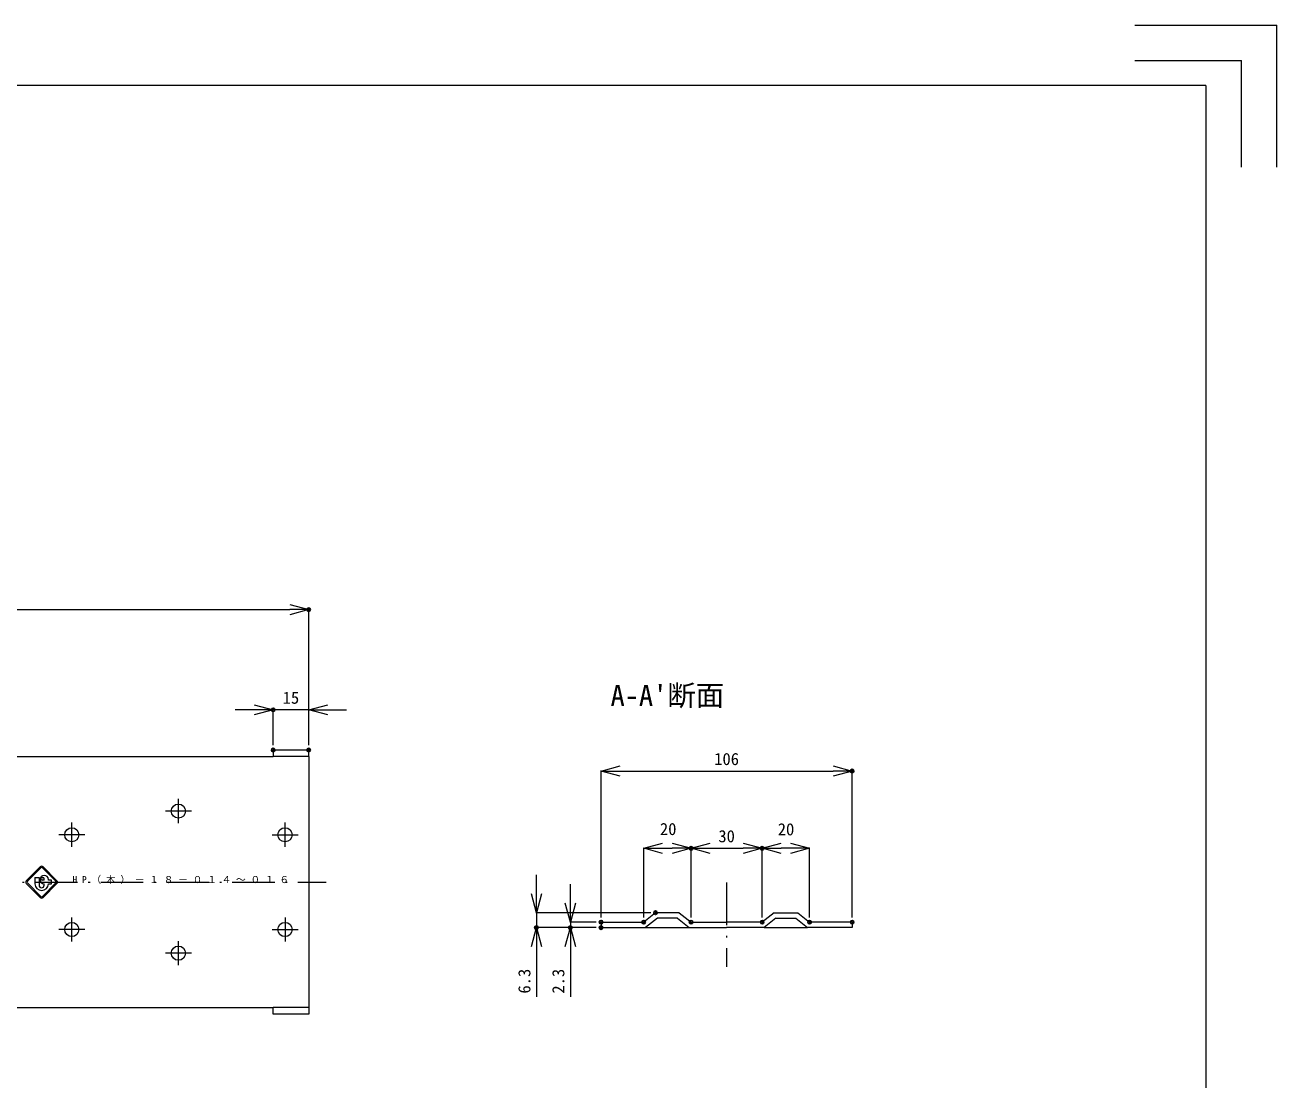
# Model space of a CAD drawing. Units: millimetres, scale not verified. Extents: x -630 to 630, y -1503 to 1503.
# Drawn here: x 102 to 630, y -8 to 437 of the extents above; entities that cross this region are included whole.
import ezdxf
from ezdxf.enums import TextEntityAlignment as Align

# ---------------------------------------------------------------- set-up
doc = ezdxf.new("R2010")
doc.units = ezdxf.units.MM
doc.header["$LTSCALE"] = 3
doc.header["$PDMODE"] = 32
doc.header["$PDSIZE"] = 1.5
doc.linetypes.add('DASHED_DOTTED', pattern=[9.25, 6, -1.5, 0.25, -1.5])
doc.layers.add('0-2_Defpoints', color=7, linetype='Continuous')
doc.layers.add('0-E_0 @ 1', color=7, linetype='Continuous')
for name, color, linetype, lineweight in [('0-4_レイヤ0', 2, 'Continuous', 18), ('0-B_枠_印刷なし', 3, 'Continuous', 18), ('0-F_0', 4, 'Continuous', 5), ('1-0_レイヤ15', 2, 'Continuous', 18)]:
    doc.layers.add(name, color=color, linetype=linetype, lineweight=lineweight)
doc.styles.add('ＭＳ ゴシック', font='')
doc.styles.get('ＭＳ ゴシック').set_extended_font_data('MS Gothic')

# ---------------------------------------------------------------- blocks, each defined once
blk = doc.blocks.new('_Open30')
at = {"layer": '0-F_0', "color": 7}
blk.add_line((0, 0), (-1, 0), dxfattribs=at)
blk.add_lwpolyline([(-1, 0.2679), (0, 0), (-1, -0.2679)], dxfattribs=at)
blk = doc.blocks.new('D330')
at = {"layer": '0-2_Defpoints'}
for p in [(1209.242, 1645.992), (1103.242, 1582.168), (1209.242, 1582.168)]:
    blk.add_point(p, dxfattribs=at)
at = {"layer": '0-F_0', "lineweight": 18}
for p, q in [((1103.242, 1584.168), (1103.242, 1646.172)), ((1111.242, 1645.992), (1201.242, 1645.992)), ((1209.242, 1584.168), (1209.242, 1646.172))]:
    blk.add_line(p, q, dxfattribs=at)
at = {"layer": '0-F_0', "xscale": 8, "yscale": 8, "rotation": 180}
blk.add_blockref('_Open30', (1103.242, 1645.992), dxfattribs=at)
at = {"layer": '0-F_0', "xscale": 8, "yscale": 8}
blk.add_blockref('_Open30', (1209.242, 1645.992), dxfattribs=at)
at = {"layer": '0-F_0', "color": 7, "style": 'ＭＳ ゴシック'}
blk.add_text('106', height=5.132, dxfattribs=at).set_placement((1150.992, 1646.992), align=Align.BOTTOM_LEFT)
blk = doc.blocks.new('D329')
at = {"layer": '0-2_Defpoints'}
for p in [(1141.242, 1613.377), (1121.242, 1582.168), (1141.242, 1582.168)]:
    blk.add_point(p, dxfattribs=at)
at = {"layer": '0-F_0', "lineweight": 18}
for p, q in [((1121.242, 1584.168), (1121.242, 1613.557)), ((1129.242, 1613.377), (1133.242, 1613.377)), ((1141.242, 1584.168), (1141.242, 1613.557))]:
    blk.add_line(p, q, dxfattribs=at)
at = {"layer": '0-F_0', "xscale": 8, "yscale": 8, "rotation": 180}
blk.add_blockref('_Open30', (1121.242, 1613.377), dxfattribs=at)
at = {"layer": '0-F_0', "xscale": 8, "yscale": 8}
blk.add_blockref('_Open30', (1141.242, 1613.377), dxfattribs=at)
at = {"layer": '0-F_0', "color": 7, "style": 'ＭＳ ゴシック'}
blk.add_text('20', height=5.132, dxfattribs=at).set_placement((1128.082, 1617.409), align=Align.BOTTOM_LEFT)
blk = doc.blocks.new('D328')
at = {"layer": '0-2_Defpoints'}
for p in [(1171.242, 1613.377), (1141.242, 1582.168), (1171.242, 1582.168)]:
    blk.add_point(p, dxfattribs=at)
at = {"layer": '0-F_0', "lineweight": 18}
for p, q in [((1141.242, 1584.168), (1141.242, 1613.557)), ((1149.242, 1613.377), (1163.242, 1613.377)), ((1171.242, 1584.168), (1171.242, 1613.557))]:
    blk.add_line(p, q, dxfattribs=at)
at = {"layer": '0-F_0', "xscale": 8, "yscale": 8, "rotation": 180}
blk.add_blockref('_Open30', (1141.242, 1613.377), dxfattribs=at)
at = {"layer": '0-F_0', "xscale": 8, "yscale": 8}
blk.add_blockref('_Open30', (1171.242, 1613.377), dxfattribs=at)
at = {"layer": '0-F_0', "color": 7, "style": 'ＭＳ ゴシック'}
blk.add_text('30', height=5.132, dxfattribs=at).set_placement((1152.742, 1614.377), align=Align.BOTTOM_LEFT)
blk = doc.blocks.new('D327')
at = {"layer": '0-2_Defpoints'}
for p in [(1171.242, 1613.377), (1171.242, 1582.168), (1191.242, 1582.168)]:
    blk.add_point(p, dxfattribs=at)
at = {"layer": '0-F_0', "lineweight": 18}
for p, q in [((1171.242, 1584.168), (1171.242, 1613.557)), ((1183.242, 1613.377), (1179.242, 1613.377)), ((1191.242, 1584.168), (1191.242, 1613.557))]:
    blk.add_line(p, q, dxfattribs=at)
at = {"layer": '0-F_0', "xscale": 8, "yscale": 8, "rotation": 180}
blk.add_blockref('_Open30', (1171.242, 1613.377), dxfattribs=at)
at = {"layer": '0-F_0', "xscale": 8, "yscale": 8}
blk.add_blockref('_Open30', (1191.242, 1613.377), dxfattribs=at)
at = {"layer": '0-F_0', "color": 7, "style": 'ＭＳ ゴシック'}
blk.add_text('20', height=5.132, dxfattribs=at).set_placement((1177.811, 1617.292), align=Align.BOTTOM_LEFT)
blk = doc.blocks.new('D326')
at = {"layer": '0-2_Defpoints'}
for p in [(1126.242, 1586.168), (1075.962, 1579.868), (1103.242, 1579.868)]:
    blk.add_point(p, dxfattribs=at)
at = {"layer": '0-F_0', "lineweight": 18}
for p, q in [((1075.962, 1594.168), (1075.962, 1602.168)), ((1124.242, 1586.168), (1075.782, 1586.168)), ((1075.962, 1586.168), (1075.962, 1579.868)), ((1101.242, 1579.868), (1075.782, 1579.868)), ((1075.962, 1571.868), (1075.962, 1550.692))]:
    blk.add_line(p, q, dxfattribs=at)
at = {"layer": '0-F_0', "xscale": 8, "yscale": 8}
for p, rotation in [((1075.962, 1586.168), 270), ((1075.962, 1579.868), 90)]:
    blk.add_blockref('_Open30', p, dxfattribs=dict(at, rotation=rotation))
at = {"layer": '0-F_0', "color": 7, "style": 'ＭＳ ゴシック'}
blk.add_text('6.3', height=5.132, rotation=90, dxfattribs=at).set_placement((1074.962, 1552.03), align=Align.BOTTOM_LEFT)
blk = doc.blocks.new('D325')
at = {"layer": '0-2_Defpoints'}
for p in [(979.858, 1714.163), (979.858, 1654.883)]:
    blk.add_point(p, dxfattribs=at)
at = {"layer": '0-F_0', "lineweight": 18}
for p, q in [((407.858, 1714.163), (971.858, 1714.163)), ((979.858, 1656.883), (979.858, 1714.343))]:
    blk.add_line(p, q, dxfattribs=at)
at = {"layer": '0-F_0', "xscale": 8, "yscale": 8}
blk.add_blockref('_Open30', (979.858, 1714.163), dxfattribs=at)
blk = doc.blocks.new('D323')
at = {"layer": '0-2_Defpoints'}
for p in [(964.858, 1671.872), (964.858, 1654.883), (979.858, 1654.883)]:
    blk.add_point(p, dxfattribs=at)
at = {"layer": '0-F_0', "lineweight": 18}
for p, q in [((956.858, 1671.872), (948.858, 1671.872)), ((964.858, 1656.883), (964.858, 1672.052)), ((979.858, 1671.872), (964.858, 1671.872)), ((979.858, 1656.883), (979.858, 1672.052)), ((987.858, 1671.872), (995.858, 1671.872))]:
    blk.add_line(p, q, dxfattribs=at)
at = {"layer": '0-F_0', "xscale": 8, "yscale": 8}
blk.add_blockref('_Open30', (964.858, 1671.872), dxfattribs=at)
at = {"layer": '0-F_0', "xscale": 8, "yscale": 8, "rotation": 180}
blk.add_blockref('_Open30', (979.858, 1671.872), dxfattribs=at)
at = {"layer": '0-F_0', "color": 7, "style": 'ＭＳ ゴシック'}
blk.add_text('15', height=5.132, dxfattribs=at).set_placement((968.858, 1672.872), align=Align.BOTTOM_LEFT)
blk = doc.blocks.new('D316')
at = {"layer": '0-2_Defpoints'}
for p in [(1090.292, 1579.868), (1103.242, 1582.168), (1103.242, 1579.868)]:
    blk.add_point(p, dxfattribs=at)
at = {"layer": '0-F_0', "lineweight": 18}
for p, q in [((1090.292, 1590.168), (1090.292, 1598.168)), ((1101.242, 1582.168), (1090.112, 1582.168)), ((1101.242, 1579.868), (1090.112, 1579.868)), ((1090.292, 1582.168), (1090.292, 1579.868)), ((1090.292, 1571.868), (1090.292, 1550.652))]:
    blk.add_line(p, q, dxfattribs=at)
at = {"layer": '0-F_0', "xscale": 8, "yscale": 8}
for p, rotation in [((1090.292, 1582.168), 270), ((1090.292, 1579.868), 90)]:
    blk.add_blockref('_Open30', p, dxfattribs=dict(at, rotation=rotation))
at = {"layer": '0-F_0', "color": 7, "style": 'ＭＳ ゴシック'}
blk.add_text('2.3', height=5.132, rotation=90, dxfattribs=at).set_placement((1089.292, 1552.01), align=Align.BOTTOM_LEFT)

msp = doc.modelspace()

# ---------------------------------------------------------------- linework, layer by layer
at = {"layer": '0-4_レイヤ0', "color": 7}
for p, q in [((108.034, 81.871), (102.141, 75.978)), ((102.612, 75.743), (108.269, 81.4)), ((108.976, 81.4), (114.633, 75.743)), ((115.105, 75.978), (109.212, 81.871)), ((102.141, 74.8), (108.034, 68.907)), ((108.269, 69.379), (102.612, 75.036)), ((105.79, 77.389), (105.79, 74.723)), ((105.79, 77.389), (107.54, 77.389)), ((107.54, 77.389), (107.54, 74.056)), ((114.633, 75.036), (108.976, 69.379)), ((109.706, 76.223), (109.123, 76.223)), ((109.212, 68.907), (115.105, 74.8)), ((109.706, 76.223), (109.706, 76.806)), ((109.706, 74.056), (109.706, 74.723)), ((111.456, 76.223), (111.456, 76.473)), ((112.79, 76.223), (111.456, 76.223)), ((111.456, 74.723), (112.79, 74.723)), ((112.79, 74.723), (112.79, 76.223))]:
    msp.add_line(p, q, dxfattribs=at)
for centre, radius, start, end in [((108.623, 81.282), 0.833, 45, 135), ((108.623, 81.046), 0.5, 45, 135), ((102.73, 75.389), 0.833, 135, 225), ((102.966, 75.389), 0.5, 135, 225), ((108.623, 74.723), 2.833, 180, 0), ((108.623, 74.056), 1.083, 180, 0), ((109.706, 76.473), 1.75, 0, 270), ((109.123, 76.806), 0.583, 0, 270), ((114.28, 75.389), 0.5, 315, 45), ((114.515, 75.389), 0.833, 315, 45), ((108.623, 69.497), 0.833, 225, 315), ((108.623, 69.732), 0.5, 225, 315)]:
    msp.add_arc(centre, radius, start, end, dxfattribs=at)
at = {"layer": '0-B_枠_印刷なし'}
for p, q in [((570, 437.347), (630, 437.347)), ((630, 377.347), (630, 437.347)), ((570, 422.347), (615, 422.347)), ((615, 377.347), (615, 422.347))]:
    msp.add_line(p, q, dxfattribs=at)
at = {"layer": '0-F_0'}
for p, q in [((-68.651, 128.389), (206.349, 128.389)), ((221.349, 128.389), (206.349, 128.389)), ((221.349, 128.389), (221.349, 22.389)), ((344.733, 58.474), (362.733, 58.474)), ((344.733, 58.474), (344.733, 56.174)), ((368.54, 60.174), (363.54, 56.174)), ((376.926, 60.174), (368.54, 60.174)), ((377.733, 62.474), (382.733, 58.474)), ((382.733, 58.474), (397.733, 58.474)), ((412.733, 58.474), (397.733, 58.474)), ((417.733, 62.474), (412.733, 58.474)), ((418.54, 60.174), (426.926, 60.174)), ((426.926, 60.174), (431.926, 56.174)), ((450.733, 58.474), (432.733, 58.474)), ((450.733, 58.474), (450.733, 56.174)), ((344.733, 56.174), (363.54, 56.174)), ((363.54, 56.174), (381.926, 56.174)), ((413.54, 56.174), (431.926, 56.174)), ((450.733, 56.174), (431.926, 56.174)), ((-68.651, 22.389), (206.349, 22.389)), ((221.349, 22.389), (206.349, 22.389))]:
    msp.add_line(p, q, dxfattribs=at)
at = {"layer": '0-F_0', "lineweight": 18}
for p, q in [((166.349, 100.263), (166.349, 110.516)), ((121.349, 90.263), (121.349, 100.516)), ((171.831, 105.389), (160.867, 105.389)), ((211.349, 90.263), (211.349, 100.516)), ((126.831, 95.389), (115.867, 95.389)), ((205.867, 95.389), (216.831, 95.389)), ((121.349, 50.263), (121.349, 60.516)), ((211.349, 60.516), (211.349, 50.263)), ((126.831, 55.389), (115.867, 55.389)), ((205.867, 55.389), (216.831, 55.389)), ((166.349, 40.263), (166.349, 50.516)), ((171.831, 45.389), (160.867, 45.389))]:
    msp.add_line(p, q, dxfattribs=at)
at = {"layer": '0-F_0', "linetype": 'DASHED_DOTTED', "lineweight": 18}
for p, q in [((-365.954, 75.389), (228.651, 75.389)), ((397.733, 75.262), (397.733, 39.558))]:
    msp.add_line(p, q, dxfattribs=at)
at = {"layer": '0-F_0'}
for points in [[(221.349, 128.389), (221.349, 131.189), (206.349, 131.189), (206.349, 128.389)], [(377.733, 62.474), (367.733, 62.474), (362.733, 58.474)], [(376.926, 60.174), (381.926, 56.174), (397.733, 56.174)], [(418.54, 60.174), (413.54, 56.174), (397.733, 56.174)], [(417.733, 62.474), (427.733, 62.474), (432.733, 58.474)], [(221.349, 22.389), (221.349, 19.589), (206.349, 19.589), (206.349, 22.389)]]:
    msp.add_lwpolyline(points, dxfattribs=at)
for centre in [(166.349, 105.389), (121.349, 95.389), (211.349, 95.389), (121.349, 55.389), (211.349, 55.389), (166.349, 45.389)]:
    msp.add_circle(centre, 3, dxfattribs=at)
at = {"layer": '1-0_レイヤ15'}
msp.add_line((600, 411.847), (-600, 411.847), dxfattribs=at)
msp.add_lwpolyline([(600, 411.847), (600, -428.153), (-600, -428.153)], dxfattribs=at)

# ---------------------------------------------------------------- block references
at = {"layer": '0-E_0 @ 1'}
for name in ['D325', 'D323', 'D330', 'D329', 'D328', 'D327', 'D326', 'D316']:
    msp.add_blockref(name, (-758.509, -1523.694), dxfattribs=at)

# ---------------------------------------------------------------- texts
at = {"layer": '0-F_0', "color": 7, "style": 'ＭＳ ゴシック'}
for s, height, p in [("A-A'断面", 8.798, (348.744, 147.203)), ('H P （ 木 ） － １ ８ － ０ １ ４ ～ ０ １ ６', 2.933, (121.66, 74.111))]:
    msp.add_text(s, height=height, dxfattribs=at).set_placement(p, align=Align.BOTTOM_LEFT)

doc.saveas('drawing.dxf')
